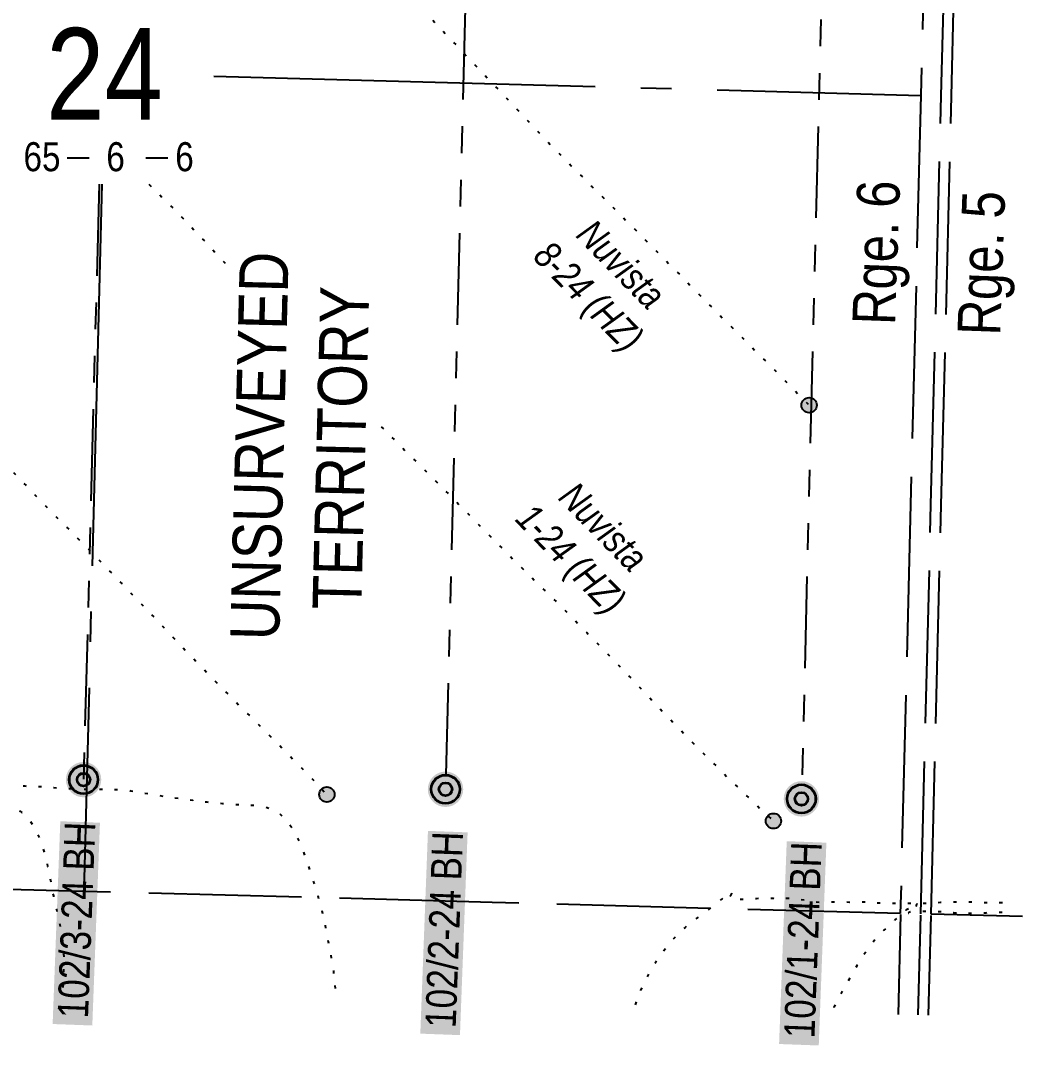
# Model space of a CAD drawing. Extents: x 382851 to 390193, y 6055218 to 6059732.
# Drawn here: x 384436.6 to 384764.8, y 6058098.3 to 6058434 of the extents above; entities that cross this region are included whole.
import ezdxf
from ezdxf.enums import TextEntityAlignment as Align

# ---------------------------------------------------------------- set-up
doc = ezdxf.new("R2010")
doc.units = 0
doc.header["$LTSCALE"] = 5
for name, pattern in [('foc-DOT', [1, 0.2, -0.8]), ('foc-DRILLPATH', [14.75, 6, -1.75, 1.75, -1.75, 1.75, -1.75]), ('foc-QUARTERLINE', [33, 25, -3, 2, -3]), ('foc-UNSURVEYED', [12.5, 10, -2.5])]:
    doc.linetypes.add(name, pattern=pattern)
for name, color, linetype in [('10', 1, 'Continuous'), ('9', 3, 'Continuous'), ('AS-DRILL', 8, 'foc-DOT'), ('AS-DRILL-T', 8, 'Continuous'), ('D-TXT', 6, 'Continuous'), ('L-MON', 1, 'Continuous'), ('L-QSEC', 8, 'foc-QUARTERLINE'), ('L-SECLBL', 7, 'Continuous'), ('L-UNS-T', 3, 'Continuous'), ('L-USEC', 7, 'foc-UNSURVEYED'), ('P-PDRILLPATH', 12, 'foc-DRILLPATH')]:
    doc.layers.add(name, color=color, linetype=linetype)
doc.styles.add('80CG', font='ARIALN.TTF', dxfattribs={"height": 10})
doc.styles.add('80L', font='ARIALN.TTF', dxfattribs={"height": 10})
doc.styles.add('SIMPLEX', font='ARIALN.TTF')

# ---------------------------------------------------------------- blocks, each defined once
blk = doc.blocks.new('L-SECLBL')
at = {"layer": '9', "color": 7}
for p, q in [((-5.08, -27.83), (-12.29, -27.83)), ((20.7, -27.83), (13.5, -27.83))]:
    blk.add_line(p, q, dxfattribs=at)
at = {"layer": '10', "color": 2, "style": 'SIMPLEX'}
blk.add_attdef('SEC', text='', height=30, dxfattribs=at).set_placement((0, 0), align=Align.MIDDLE)
at = {"layer": '10', "color": 5, "style": '80L'}
blk.add_attdef('TWP', text='', height=9.5, dxfattribs=at).set_placement((-14.43, -27.37), align=Align.MIDDLE_RIGHT)
blk.add_attdef('RGE', text='', height=9.5, dxfattribs=at).set_placement((3.62, -27.37), align=Align.MIDDLE_CENTER)
blk.add_attdef('MER', text='', height=9.5, dxfattribs=at).set_placement((23.17, -27.37), align=Align.MIDDLE_LEFT)
blk = doc.blocks.new('plbh')
at = {"layer": 'L-MON'}
h = blk.add_hatch(color=255, dxfattribs=at)
h.dxf.hatch_style = 1
edge = h.paths.add_edge_path()
edge.add_arc((0, 0), 1.16, 0, 360)
h = blk.add_hatch(color=256, dxfattribs=at)
h.dxf.hatch_style = 1
h.paths.add_polyline_path([(-0.96, 0, 1), (0.96, 0, 1)])
h.paths.add_polyline_path([(0.91, 0, -1), (-0.91, 0, -1)], flags=16)
h.paths.add_polyline_path([(0.45, 0, -1), (-0.45, 0, -1)], flags=0)
h = blk.add_hatch(color=256, dxfattribs=at)
h.dxf.hatch_style = 1
h.paths.add_polyline_path([(-0.45, 0, 1), (0.45, 0, 1)])
h.paths.add_polyline_path([(0.4, 0, -1), (-0.4, 0, -1)], flags=16)
at = {"layer": 'L-MON', "color": 240}
for radius in [0.96, 0.91, 0.45, 0.4]:
    blk.add_circle((0, 0), radius, dxfattribs=at)
blk = doc.blocks.new('BH-Existing')
at = {"layer": 'AS-DRILL-T'}
h = blk.add_hatch(color=256, dxfattribs=at)
h.dxf.hatch_style = 1
edge = h.paths.add_edge_path()
edge.add_arc((0, 0), 0.5, 0, 360)
blk.add_circle((0, 0), 0.5, dxfattribs=at)

msp = doc.modelspace()

# ---------------------------------------------------------------- linework, layer by layer
at = {"layer": 'AS-DRILL', "flags": 128}
for points in [[(384163.654, 6058771.884), (384163.675, 6058771.91), (384163.668, 6058771.904), (384163.624, 6058771.865), (384163.612, 6058771.815), (384163.617, 6058771.742), (384163.604, 6058771.619), (384163.623, 6058771.448), (384163.668, 6058771.38), (384163.703, 6058771.326), (384163.747, 6058771.232), (384163.797, 6058771.097), (384163.808, 6058770.973), (384163.822, 6058770.883), (384163.848, 6058770.846), (384163.843, 6058770.796), (384163.838, 6058770.709), (384163.845, 6058770.622), (384163.837, 6058770.542), (384163.814, 6058770.436), (384163.77, 6058770.274), (384163.695, 6058770.079), (384163.652, 6058769.98), (384163.635, 6058769.944), (384163.547, 6058769.783), (384163.456, 6058769.605), (384163.402, 6058769.453), (384163.416, 6058769.353), (384163.429, 6058769.312), (384163.389, 6058769.317), (384163.318, 6058769.302), (384163.251, 6058769.28), (384163.195, 6058769.315), (384163.138, 6058769.413), (384163.06, 6058769.495), (384162.984, 6058769.53), (384162.918, 6058769.539), (384162.858, 6058769.544), (384162.853, 6058769.607), (384162.916, 6058769.732), (384163.019, 6058769.853), (384163.138, 6058769.943), (384163.254, 6058770.04), (384163.353, 6058770.151), (384163.449, 6058770.256), (384163.529, 6058770.367), (384163.601, 6058770.468), (384163.657, 6058770.554), (384163.702, 6058770.636), (384163.738, 6058770.722), (384163.763, 6058770.808), (384163.803, 6058770.91), (384163.859, 6058771.022), (384163.922, 6058771.144), (384163.978, 6058771.256), (384164.017, 6058771.358), (384164.053, 6058771.454), (384164.089, 6058771.546), (384164.138, 6058771.645), (384164.211, 6058771.757), (384164.256, 6058771.842), (384164.268, 6058771.905), (384164.324, 6058771.997), (384164.405, 6058772.032), (384164.494, 6058772.013), (384164.601, 6058772.024), (384164.719, 6058772.061), (384164.854, 6058772.114), (384164.992, 6058772.177), (384165.047, 6058772.246), (384165.008, 6058772.3), (384164.993, 6058772.344), (384165.041, 6058772.399), (384165.086, 6058772.465), (384165.151, 6058772.546), (384165.208, 6058772.562), (384165.163, 6058772.493), (384165.069, 6058772.452), (384165.002, 6058772.45), (384164.989, 6058772.447), (384165.011, 6058772.423), (384165.038, 6058772.403), (384165.061, 6058772.412), (384165.099, 6058772.468), (384165.111, 6058772.554), (384165.097, 6058772.634), (384165.085, 6058772.711), (384165.074, 6058772.785), (384165.062, 6058772.842), (384165.09, 6058772.908), (384165.173, 6058772.993), (384165.292, 6058773.096), (384165.445, 6058773.229), (384165.548, 6058773.337), (384165.565, 6058773.343), (384165.583, 6058773.272), (384165.615, 6058773.205), (384165.627, 6058773.168), (384165.634, 6058773.161), (384165.663, 6058773.15), (384165.677, 6058773.147), (384165.73, 6058773.142), (384165.873, 6058773.128), (384166.112, 6058773.082), (384166.4, 6058772.992), (384166.721, 6058772.91), (384167.099, 6058772.83), (384167.541, 6058772.759), (384168.066, 6058772.709), (384168.685, 6058772.643), (384169.396, 6058772.562), (384170.221, 6058772.461), (384171.137, 6058772.298), (384172.12, 6058772.019), (384173.201, 6058771.649), (384174.437, 6058771.217), (384175.819, 6058770.755), (384177.351, 6058770.266), (384179.031, 6058769.75), (384180.859, 6058769.22), (384182.815, 6058768.677), (384184.871, 6058768.091), (384186.996, 6058767.474), (384189.194, 6058766.835), (384191.458, 6058766.174), (384193.772, 6058765.515), (384196.13, 6058764.861), (384198.531, 6058764.23), (384200.99, 6058763.634), (384203.506, 6058763.067), (384206.093, 6058762.518), (384208.72, 6058761.974), (384211.398, 6058761.439), (384214.132, 6058760.92), (384216.925, 6058760.366), (384219.742, 6058759.811), (384222.591, 6058759.345), (384225.472, 6058758.942), (384228.353, 6058758.532), (384231.258, 6058758.041), (384234.16, 6058757.441), (384237.063, 6058756.747), (384239.975, 6058755.979), (384242.901, 6058755.135), (384245.835, 6058754.2), (384248.763, 6058753.159), (384251.664, 6058751.995), (384254.542, 6058750.705), (384257.374, 6058749.276), (384260.145, 6058747.715), (384262.857, 6058746.036), (384265.505, 6058744.231), (384268.078, 6058742.342), (384270.605, 6058740.36), (384273.064, 6058738.301), (384275.487, 6058736.169), (384277.894, 6058734.037), (384280.27, 6058731.886), (384282.322, 6058729.953), (384286.4, 6058726.018), (384287.457, 6058724.985), (384294.362, 6058718.257), (384301.311, 6058711.569), (384308.28, 6058704.873), (384315.325, 6058698.282), (384322.466, 6058691.769), (384329.578, 6058685.226), (384336.514, 6058678.518), (384343.132, 6058671.518), (384349.646, 6058664.384), (384356.168, 6058657.279), (384362.706, 6058650.165), (384369.251, 6058643.06), (384375.796, 6058635.955), (384382.458, 6058628.983), (384389.35, 6058622.243), (384396.282, 6058615.538), (384403.145, 6058608.755), (384410.043, 6058602.001), (384416.936, 6058595.224), (384423.859, 6058588.53), (384430.76, 6058581.783), (384437.462, 6058574.837), (384444.056, 6058567.791), (384450.58, 6058560.67), (384457.197, 6058553.636), (384463.917, 6058546.69), (384470.591, 6058539.705), (384477.301, 6058532.633), (384483.923, 6058525.689), (384490.586, 6058518.728), (384497.282, 6058511.806), (384504.013, 6058504.919), (384510.756, 6058498.009), (384517.353, 6058491.08), (384523.971, 6058484.093), (384530.705, 6058477.203), (384537.384, 6058470.238), (384544.046, 6058463.287), (384550.763, 6058456.381), (384557.361, 6058449.368), (384563.979, 6058442.254), (384570.59, 6058435.238), (384577.197, 6058428.238), (384583.809, 6058421.238), (384590.411, 6058414.275), (384597.049, 6058407.291), (384603.633, 6058400.255), (384610.248, 6058393.271), (384616.96, 6058386.452), (384623.799, 6058379.636), (384630.659, 6058372.847), (384637.455, 6058366.026), (384644.23, 6058359.178), (384651.038, 6058352.323), (384657.765, 6058345.407), (384664.537, 6058338.573), (384671.352, 6058331.838), (384678.17, 6058324.996), (384684.937, 6058318.192), (384689.438, 6058313.603), (384694.932, 6058308.022)], [(384166.945, 6058562.938), (384167.754, 6058562.14), (384171.151, 6058558.702), (384174.487, 6058555.243), (384177.805, 6058551.734), (384181.064, 6058548.226), (384184.379, 6058544.711), (384187.762, 6058541.26), (384191.183, 6058537.845), (384194.594, 6058534.454), (384198.015, 6058531.039), (384201.432, 6058527.607), (384208.237, 6058520.775), (384215.021, 6058513.94), (384221.764, 6058507.029), (384228.517, 6058500.129), (384235.407, 6058493.251), (384242.251, 6058486.498), (384249.07, 6058479.688), (384255.933, 6058472.908), (384262.809, 6058466.147), (384269.506, 6058459.244), (384276.015, 6058452.19), (384282.521, 6058445.048), (384288.972, 6058437.922), (384295.398, 6058430.732), (384301.834, 6058423.593), (384308.288, 6058416.449), (384314.695, 6058409.307), (384321.11, 6058402.101), (384327.456, 6058394.941), (384333.977, 6058387.832), (384340.656, 6058380.877), (384347.379, 6058373.986), (384354.141, 6058367.175), (384361, 6058360.385), (384367.771, 6058353.54), (384374.482, 6058346.664), (384381.249, 6058339.796), (384388.009, 6058332.915), (384394.774, 6058326.1), (384401.449, 6058319.281), (384408.166, 6058312.375), (384414.967, 6058305.556), (384421.758, 6058298.834), (384428.539, 6058291.979), (384435.228, 6058285.04), (384441.866, 6058278.068), (384448.589, 6058271.152), (384455.407, 6058264.342), (384462.171, 6058257.458), (384468.869, 6058250.505), (384475.558, 6058243.562), (384482.219, 6058236.59), (384488.824, 6058229.62), (384495.414, 6058222.756), (384502.11, 6058215.84), (384508.922, 6058209.005), (384515.745, 6058202.262), (384522.538, 6058195.457), (384529.268, 6058188.59), (384531.23, 6058186.539), (384536.961, 6058180.488)], [(384478.673, 6058380.394), (384480.924, 6058378.213), (384487.747, 6058371.414), (384494.392, 6058364.423), (384500.922, 6058357.396), (384507.526, 6058350.362), (384514.093, 6058343.33), (384520.611, 6058336.316), (384527.17, 6058329.267), (384533.761, 6058322.248), (384540.43, 6058315.28), (384547.215, 6058308.435), (384554.068, 6058301.639), (384560.911, 6058294.833), (384567.691, 6058288.062), (384574.51, 6058281.23), (384581.309, 6058274.396), (384588.06, 6058267.516), (384594.831, 6058260.668), (384601.668, 6058253.879), (384608.464, 6058247.201), (384615.302, 6058240.446), (384622.086, 6058233.588), (384628.8, 6058226.672), (384635.485, 6058219.71), (384642.157, 6058212.729), (384648.785, 6058205.755), (384655.485, 6058198.806), (384662.283, 6058191.945), (384669.153, 6058185.181), (384676.112, 6058178.496), (384677.649, 6058177.043), (384683.242, 6058171.8)], [(384291.169, 6058188.683), (384291.223, 6058188.715), (384291.312, 6058188.786), (384291.428, 6058188.893), (384291.551, 6058189.007), (384291.65, 6058189.108), (384291.711, 6058189.156), (384291.756, 6058189.188), (384291.787, 6058189.244), (384291.793, 6058189.234), (384291.754, 6058189.108), (384291.693, 6058188.956), (384291.562, 6058188.643), (384291.372, 6058188.264), (384291.263, 6058188.157), (384291.193, 6058188.165), (384291.101, 6058188.234), (384291.032, 6058188.273), (384290.979, 6058188.297), (384290.933, 6058188.319), (384290.884, 6058188.33), (384290.807, 6058188.342), (384290.737, 6058188.334), (384290.639, 6058188.296), (384290.683, 6058188.192), (384290.998, 6058187.99), (384291.586, 6058187.749), (384292, 6058187.642), (384292.398, 6058187.578), (384293.482, 6058187.447), (384294.904, 6058187.255), (384296.618, 6058186.995), (384298.633, 6058186.747), (384300.899, 6058186.586), (384303.421, 6058186.476), (384306.174, 6058186.446), (384309.144, 6058186.531), (384312.344, 6058186.617), (384315.672, 6058186.62), (384319.092, 6058186.603), (384322.543, 6058186.609), (384325.887, 6058186.565), (384329.152, 6058186.485), (384332.406, 6058186.44), (384335.716, 6058186.393), (384339.001, 6058186.3), (384342.308, 6058186.153), (384345.731, 6058186.083), (384349.201, 6058186.029), (384352.809, 6058185.924), (384356.481, 6058185.941), (384360.044, 6058186.038), (384363.567, 6058186.102), (384367.111, 6058186.089), (384370.506, 6058186.117), (384373.74, 6058186.105), (384376.932, 6058185.854), (384380.049, 6058185.589), (384383.05, 6058185.323), (384385.942, 6058185.1), (384388.771, 6058185.022), (384391.568, 6058184.881), (384394.507, 6058184.797), (384397.923, 6058184.854), (384401.71, 6058184.958), (384404.421, 6058185.073), (384405.466, 6058185.133), (384409.032, 6058185.326), (384412.421, 6058185.367), (384415.633, 6058185.279), (384418.071, 6058185.164), (384418.793, 6058185.113), (384421.831, 6058184.846), (384424.528, 6058184.598), (384426.453, 6058184.376), (384427.148, 6058184.265), (384430.24, 6058183.78), (384434.013, 6058183.468), (384438.066, 6058183.285), (384438.939, 6058183.236), (384440.877, 6058183.151), (384442.023, 6058183.118), (384444.149, 6058183.035), (384445.666, 6058182.926), (384447.5, 6058182.78), (384449.118, 6058182.669), (384452.17, 6058182.458), (384452.795, 6058182.409), (384456.436, 6058182.261), (384456.54, 6058182.261), (384459.564, 6058182.285), (384459.971, 6058182.291), (384462.971, 6058182.252), (384463.458, 6058182.226), (384465.157, 6058182.163), (384466.687, 6058182.161), (384469.806, 6058182.083), (384472.114, 6058181.841), (384472.801, 6058181.73), (384475.603, 6058181.226), (384478.572, 6058180.741), (384481.613, 6058180.25), (384483.376, 6058179.939), (384484.363, 6058179.784), (384486.229, 6058179.5), (384486.844, 6058179.411), (384489.254, 6058179.127), (384492.045, 6058178.743), (384493.098, 6058178.579), (384494.195, 6058178.438), (384495.338, 6058178.296), (384496.073, 6058178.207), (384496.522, 6058178.159), (384497.224, 6058178.085), (384497.659, 6058178.037), (384498.73, 6058177.917), (384499.754, 6058177.808), (384500.812, 6058177.714), (384501.797, 6058177.646), (384502.783, 6058177.588), (384503.788, 6058177.509), (384504.816, 6058177.406), (384505.89, 6058177.309), (384506.446, 6058177.265), (384506.975, 6058177.232), (384508.097, 6058177.167), (384509.266, 6058177.09), (384510.484, 6058177.016), (384511.727, 6058176.985), (384512.987, 6058176.966), (384514.239, 6058176.878), (384515.504, 6058176.686), (384515.992, 6058176.594), (384516.784, 6058176.41), (384518.022, 6058176.049), (384518.66, 6058175.813), (384519.22, 6058175.572), (384520.389, 6058174.952), (384521.503, 6058174.187), (384522.56, 6058173.277), (384522.641, 6058173.194), (384523.583, 6058172.2), (384523.713, 6058172.047), (384524.553, 6058170.992), (384525.477, 6058169.665), (384526.331, 6058168.236), (384527.122, 6058166.706), (384527.894, 6058165.069), (384528.645, 6058163.36), (384528.814, 6058162.945), (384529.334, 6058161.585), (384529.993, 6058159.718), (384530.012, 6058159.664), (384530.66, 6058157.743), (384531.357, 6058155.632), (384532.051, 6058153.537), (384532.11, 6058153.352), (384532.902, 6058150.928), (384533.704, 6058148.35), (384534.131, 6058146.899), (384535.02, 6058143.585), (384535.653, 6058140.912), (384535.692, 6058140.748), (384536.309, 6058137.844), (384536.904, 6058134.872), (384537.491, 6058131.833), (384538.059, 6058128.737), (384538.074, 6058128.65), (384538.599, 6058125.693), (384539.079, 6058122.633), (384539.451, 6058119.536), (384539.685, 6058116.422), (384539.74, 6058113.32), (384539.738, 6058113.176)], [(384291.193, 6058183.673), (384291.13, 6058183.407), (384291.11, 6058183.268), (384291.107, 6058183.181), (384291.136, 6058183.124), (384291.169, 6058183.106), (384291.177, 6058183.15), (384291.161, 6058183.2), (384291.133, 6058183.254), (384291.104, 6058183.318), (384291.099, 6058183.385), (384291.095, 6058183.482), (384291.088, 6058183.602), (384291.081, 6058183.719), (384291.061, 6058183.843), (384291.026, 6058183.93), (384290.984, 6058183.958), (384290.94, 6058183.949), (384290.812, 6058183.889), (384290.696, 6058183.802), (384290.62, 6058183.67), (384290.628, 6058183.607), (384290.73, 6058183.694), (384290.758, 6058183.744), (384290.807, 6058183.826), (384290.856, 6058183.901), (384290.89, 6058183.96), (384290.954, 6058183.965), (384290.994, 6058183.824), (384290.996, 6058183.641), (384291.001, 6058183.454), (384291.003, 6058183.281), (384290.96, 6058183.132), (384290.987, 6058183.018), (384291.045, 6058182.946), (384291.343, 6058182.729), (384291.805, 6058182.54), (384292.461, 6058182.393), (384292.75, 6058182.349), (384293.326, 6058182.295), (384294.364, 6058182.192), (384295.547, 6058182.062), (384296.89, 6058181.881), (384298.436, 6058181.706), (384300.196, 6058181.574), (384300.206, 6058181.574), (384301.246, 6058181.525), (384302.073, 6058181.53), (384302.78, 6058181.552), (384304.014, 6058181.578), (384306.141, 6058181.684), (384308.45, 6058181.866), (384310.844, 6058182.115), (384313.245, 6058182.405), (384315.644, 6058182.601), (384317.372, 6058182.631), (384318.038, 6058182.607), (384318.857, 6058182.563), (384320.408, 6058182.444), (384322.009, 6058182.307), (384322.817, 6058182.24), (384324.382, 6058182.13), (384325.384, 6058182.078), (384326.2, 6058182.044), (384328.036, 6058181.991), (384330.548, 6058182.051), (384332.875, 6058182.175), (384335.104, 6058182.226), (384337.323, 6058182.286), (384339.569, 6058182.35), (384341.81, 6058182.38), (384343.975, 6058182.402), (384346.008, 6058182.397), (384347.825, 6058182.378), (384349.631, 6058182.172), (384351.792, 6058181.68), (384354.195, 6058181.246), (384356.468, 6058181.052), (384358.617, 6058180.981), (384359.749, 6058180.919), (384360.859, 6058180.778), (384363.217, 6058180.408), (384365.637, 6058180.227), (384368.147, 6058180.217), (384369.287, 6058180.198), (384370.692, 6058180.132), (384373.154, 6058180.027), (384375.486, 6058179.954), (384376.329, 6058179.916), (384377.69, 6058179.812), (384379.886, 6058179.633), (384382.052, 6058179.428), (384383.356, 6058179.309), (384383.935, 6058179.284), (384384.148, 6058179.279), (384385.539, 6058179.29), (384385.653, 6058179.294), (384387.162, 6058179.362), (384387.429, 6058179.376), (384389.332, 6058179.491), (384389.506, 6058179.5), (384391.413, 6058179.625), (384391.88, 6058179.653), (384393.653, 6058179.718), (384393.739, 6058179.72), (384396.039, 6058179.681), (384396.126, 6058179.679), (384397.754, 6058179.601), (384398.81, 6058179.548), (384401.508, 6058179.45), (384403.678, 6058179.412), (384404.128, 6058179.407), (384406.579, 6058179.262), (384408.91, 6058179.029), (384411.025, 6058178.926), (384412.119, 6058178.958), (384412.751, 6058179.009), (384413.933, 6058179.066), (384414.499, 6058179.048), (384416.375, 6058178.857), (384418.21, 6058178.514), (384420.181, 6058178.121), (384420.333, 6058178.09), (384420.964, 6058177.974), (384422.073, 6058177.783), (384423.694, 6058177.545), (384424.555, 6058177.457), (384425.034, 6058177.415), (384425.431, 6058177.398), (384425.905, 6058177.426), (384426.39, 6058177.5), (384426.926, 6058177.587), (384427.521, 6058177.642), (384428.165, 6058177.652), (384428.847, 6058177.605), (384429.575, 6058177.513), (384429.598, 6058177.509), (384430.11, 6058177.436), (384430.392, 6058177.393), (384431.288, 6058177.23), (384431.988, 6058177.072), (384432.266, 6058176.998), (384433.285, 6058176.676), (384434.348, 6058176.239), (384435.434, 6058175.678), (384435.759, 6058175.486), (384436.533, 6058174.977), (384437.021, 6058174.614), (384437.628, 6058174.115), (384438.69, 6058173.095), (384439.667, 6058171.923), (384440.551, 6058170.604), (384441.374, 6058169.152), (384442.152, 6058167.626), (384442.639, 6058166.57), (384442.888, 6058165.983), (384443.549, 6058164.192), (384443.883, 6058163.154), (384444.166, 6058162.213), (384444.766, 6058160.07), (384445.195, 6058158.312), (384445.5, 6058156.928), (384446.221, 6058153.388), (384446.736, 6058150.564), (384447.215, 6058148.025), (384447.367, 6058147.284), (384447.764, 6058145.457), (384448.377, 6058142.817), (384448.993, 6058140.117), (384449.566, 6058137.345), (384450.064, 6058134.485), (384450.46, 6058131.541), (384450.564, 6058130.518), (384450.717, 6058128.533), (384450.797, 6058125.5), (384450.721, 6058122.468), (384450.576, 6058119.394), (384450.451, 6058116.276), (384450.435, 6058115.59)], [(384758.218, 6058144.988), (384756.693, 6058144.963), (384755.093, 6058144.956), (384753.493, 6058144.966), (384751.94, 6058145.018), (384750.422, 6058145.116), (384748.907, 6058145.19), (384747.37, 6058145.192), (384745.792, 6058145.161), (384744.158, 6058145.179), (384742.539, 6058145.223), (384740.985, 6058145.235), (384739.454, 6058145.183), (384737.917, 6058145.078), (384736.367, 6058144.947), (384734.79, 6058144.823), (384733.107, 6058144.751), (384731.324, 6058144.756), (384729.511, 6058144.787), (384727.734, 6058144.795), (384726.049, 6058144.777), (384724.358, 6058144.756), (384722.558, 6058144.768), (384720.778, 6058144.792), (384719.075, 6058144.821), (384717.423, 6058144.896), (384715.739, 6058145.021), (384714.068, 6058145.143), (384712.476, 6058145.199), (384711.005, 6058145.193), (384709.587, 6058145.161), (384708.157, 6058145.16), (384706.667, 6058145.204), (384705.118, 6058145.253), (384703.531, 6058145.249), (384701.902, 6058145.18), (384700.303, 6058145.106), (384698.765, 6058145.091), (384697.257, 6058145.192), (384695.676, 6058145.418), (384693.963, 6058145.725), (384692.16, 6058146.046), (384690.402, 6058146.27), (384688.734, 6058146.362), (384687.017, 6058146.365), (384685.119, 6058146.349), (384683.112, 6058146.362), (384681.122, 6058146.392), (384679.299, 6058146.401), (384677.727, 6058146.356), (384676.394, 6058146.27), (384675.262, 6058146.188), (384674.274, 6058146.149), (384673.433, 6058146.107), (384672.718, 6058146.055), (384672.052, 6058146.085), (384671.451, 6058146.203), (384670.984, 6058146.325), (384670.632, 6058146.397), (384670.38, 6058146.44), (384670.191, 6058146.471), (384670.045, 6058146.505), (384669.932, 6058146.511), (384669.824, 6058146.45), (384669.735, 6058146.376), (384669.67, 6058146.321), (384669.616, 6058146.295), (384669.511, 6058146.331), (384669.458, 6058146.383), (384669.384, 6058146.475), (384669.287, 6058146.58), (384669.196, 6058146.689), (384669.136, 6058146.818), (384669.112, 6058146.938), (384669.098, 6058147.029), (384669.092, 6058147.079), (384669.097, 6058147.122), (384669.132, 6058147.184), (384669.18, 6058147.253), (384669.235, 6058147.335), (384669.298, 6058147.447), (384669.355, 6058147.576), (384669.405, 6058147.714), (384669.476, 6058147.889), (384669.561, 6058148.081), (384669.638, 6058148.222), (384669.667, 6058148.321), (384669.662, 6058148.378), (384669.659, 6058148.392), (384669.659, 6058148.402), (384669.649, 6058148.402), (384669.635, 6058148.392), (384669.632, 6058148.386), (384669.618, 6058148.356), (384669.618, 6058148.353), (384669.512, 6058148.269), (384669.276, 6058148.144), (384668.901, 6058147.954), (384668.44, 6058147.675), (384667.881, 6058147.299), (384667.216, 6058146.855), (384666.463, 6058146.354), (384665.625, 6058145.761), (384664.728, 6058145.077), (384663.761, 6058144.284), (384662.699, 6058143.41), (384661.515, 6058142.483), (384660.214, 6058141.512), (384658.824, 6058140.469), (384657.359, 6058139.349), (384655.826, 6058138.184), (384654.275, 6058136.945), (384652.791, 6058135.598), (384651.363, 6058134.107), (384649.994, 6058132.531), (384648.598, 6058130.852), (384647.2, 6058129.086), (384645.826, 6058127.206), (384644.5, 6058125.235), (384643.225, 6058123.187), (384642.007, 6058121.02), (384640.844, 6058118.748), (384639.734, 6058116.372), (384638.747, 6058113.959), (384637.66, 6058110.878), (384637.552, 6058110.531)], [(384758.14, 6058141.873), (384757.817, 6058141.875), (384755.364, 6058141.786), (384752.804, 6058141.666), (384750.285, 6058141.599), (384747.969, 6058141.534), (384745.91, 6058141.455), (384744.11, 6058141.477), (384742.225, 6058141.687), (384740.036, 6058141.925), (384737.702, 6058142.027), (384735.429, 6058142.073), (384733.292, 6058142.113), (384731.326, 6058142.136), (384729.552, 6058142.133), (384728.259, 6058142.022), (384727.626, 6058141.798), (384727.426, 6058141.646), (384727.404, 6058141.6), (384727.424, 6058141.599), (384727.496, 6058141.661), (384727.623, 6058141.795), (384727.713, 6058141.932), (384727.739, 6058142.025), (384727.771, 6058142.114), (384727.772, 6058142.148), (384727.764, 6058142.108), (384727.787, 6058142.087), (384727.821, 6058142.106), (384727.868, 6058142.155), (384727.924, 6058142.254), (384727.975, 6058142.396), (384728.005, 6058142.535), (384728.051, 6058142.664), (384728.083, 6058142.743), (384728.111, 6058142.779), (384728.214, 6058142.77), (384728.372, 6058142.709), (384728.534, 6058142.649), (384728.7, 6058142.621), (384728.861, 6058142.637), (384729.035, 6058142.69), (384729.217, 6058142.748), (384729.383, 6058142.844), (384729.526, 6058142.951), (384729.641, 6058143.038), (384729.741, 6058143.159), (384729.834, 6058143.293), (384729.921, 6058143.448), (384729.986, 6058143.636), (384730.045, 6058143.841), (384730.103, 6058144.037), (384730.154, 6058144.216), (384730.222, 6058144.407), (384730.287, 6058144.589), (384730.311, 6058144.778), (384730.293, 6058144.969), (384730.266, 6058145.116), (384730.261, 6058145.163), (384730.255, 6058145.177), (384730.251, 6058145.17), (384730.219, 6058145.101), (384730.135, 6058144.926), (384729.972, 6058144.684), (384729.719, 6058144.406), (384729.335, 6058144.123), (384728.814, 6058143.816), (384728.191, 6058143.461), (384727.464, 6058143.052), (384726.652, 6058142.566), (384725.793, 6058141.96), (384724.914, 6058141.225), (384724.003, 6058140.361), (384723.018, 6058139.375), (384721.931, 6058138.322), (384720.719, 6058137.205), (384719.432, 6058136), (384718.115, 6058134.67), (384716.798, 6058133.195), (384715.485, 6058131.608), (384714.199, 6058129.922), (384712.968, 6058128.166), (384711.768, 6058126.309), (384710.61, 6058124.404), (384709.445, 6058122.452), (384708.295, 6058120.49), (384707.107, 6058118.422), (384705.98, 6058116.437), (384705.166, 6058114.95), (384704.69, 6058114.048), (384703.635, 6058111.967), (384703.076, 6058110.827), (384702.598, 6058109.832), (384702.104, 6058108.786)]]:
    msp.add_lwpolyline(points, dxfattribs=at)
at = {"layer": 'L-QSEC'}
for p, q in [((384499.881, 6058415.796), (384731.407, 6058409.461)), ((384463.212, 6058380.394), (384457.371, 6058148.734))]:
    msp.add_line(p, q, dxfattribs=at)
at = {"layer": 'L-USEC'}
for p, q in [((384734.855, 6058543.523), (384731.503, 6058409.517)), ((384738.202, 6058409.362), (384741.554, 6058543.369)), ((384741.554, 6058409.278), (384744.906, 6058543.285)), ((384731.503, 6058409.517), (384728.152, 6058275.511)), ((384734.851, 6058275.356), (384738.202, 6058409.362)), ((384738.203, 6058275.273), (384741.554, 6058409.278)), ((384728.152, 6058275.511), (384724.8, 6058141.505)), ((384731.499, 6058141.349), (384734.851, 6058275.356)), ((384734.852, 6058141.266), (384738.203, 6058275.273)), ((384457.378, 6058148.738), (384323.665, 6058152.354)), ((384591.089, 6058145.121), (384457.378, 6058148.738)), ((384724.8, 6058141.505), (384591.089, 6058145.121)), ((384724.914, 6058141.225), (384724.095, 6058108.469)), ((384730.684, 6058108.305), (384731.513, 6058140.982)), ((384764.823, 6058140.552), (384734.852, 6058141.266)), ((384734.036, 6058108.221), (384734.865, 6058140.897))]:
    msp.add_line(p, q, dxfattribs=at)
at = {"layer": 'P-PDRILLPATH', "flags": 128}
for points in [[(384396.03, 6059235.885), (384600.943, 6059185.623), (384575.829, 6058182.2)], [(384398.419, 6059236.413), (384717.485, 6059181.593), (384692.408, 6058179.047)], [(384462.355, 6058380.394), (384457.266, 6058185.353)]]:
    msp.add_lwpolyline(points, dxfattribs=at)

# ---------------------------------------------------------------- block references
at = {"layer": 'AS-DRILL-T', "xscale": 5, "yscale": 5, "zscale": 5}
for p in [(384694.932, 6058308.022), (384536.961, 6058180.488), (384683.242, 6058171.8)]:
    msp.add_blockref('BH-Existing', p, dxfattribs=at)
at = {"layer": 'L-MON', "xscale": 5, "yscale": 5, "zscale": 5}
for p in [(384457.266, 6058185.353), (384575.829, 6058182.2), (384692.408, 6058179.047)]:
    msp.add_blockref('plbh', p, dxfattribs=at)
at = {"layer": 'L-SECLBL'}
msp.add_blockref('L-SECLBL', (384464.129, 6058416.774), dxfattribs=at).add_auto_attribs({'SEC': '24', 'TWP': '65', 'RGE': '6', 'MER': '6'})

# ---------------------------------------------------------------- texts
at = {"color": 14, "char_height": 10, "attachment_point": 1, "rotation": 87.83977, "style": '80L', "bg_fill": 1, "box_fill_scale": 1.15, "bg_fill_color": 255, "bg_fill_transparency": 0}
for s, width, insert in [('\\pi0.66392;102/3-24 BH', 63.46289, (384448.691, 6058106.746)), ('\\pi0.66392;102/2-24 BH', 63.46289, (384569.125, 6058103.593)), ('\\pi0.67615;102/1-24 BH', 63.48737, (384686.646, 6058100.196))]:
    msp.add_mtext_dynamic_manual_height_columns(s, width=width, gutter_width=47.5, heights=[0], dxfattribs=dict(at, insert=insert))
at = {"layer": 'D-TXT', "color": 3, "char_height": 14, "attachment_point": 1, "rotation": 87.97189, "style": '80L'}
for s, width, insert in [('Rge. 6', 46.6284, (384709.067, 6058334.654)), ('Rge. 5', 57.98937, (384743.494, 6058331.212))]:
    msp.add_mtext_dynamic_manual_height_columns(s, width=width, gutter_width=47.5, heights=[0], dxfattribs=dict(at, insert=insert))

# ---------------------------------------------------------------- next in the draw order: texts
at = {"layer": 'AS-DRILL-T', "char_height": 9, "width": 49.33216, "attachment_point": 5, "rotation": 314.46769, "style": '80CG', "bg_fill": 3, "box_fill_scale": 1.15, "bg_fill_color": 256, "bg_fill_true_color": 256, "bg_fill_transparency": 0}
for s, insert in [('{\\fArial Narrow|b0|i1|c0|p34;Nuvista\\P8-24 (HZ)}', (384627.114, 6058348.021)), ('{\\fArial Narrow|b0|i1|c0|p34;Nuvista\\P1-24 (HZ)}', (384621.325, 6058262.031))]:
    msp.add_mtext(s, dxfattribs=dict(at, insert=insert))
at = {"layer": 'L-UNS-T', "color": 3, "insert": (384528.327, 6058294.317), "char_height": 15.9939, "attachment_point": 5, "rotation": 88.56713, "style": '80L', "bg_fill": 3, "box_fill_scale": 1.15, "bg_fill_color": 256, "bg_fill_true_color": 256, "bg_fill_transparency": 0}
msp.add_mtext_dynamic_manual_height_columns('UNSURVEYED TERRITORY', width=126.41375, gutter_width=47.5, heights=[0], dxfattribs=at)

doc.saveas('drawing.dxf')
